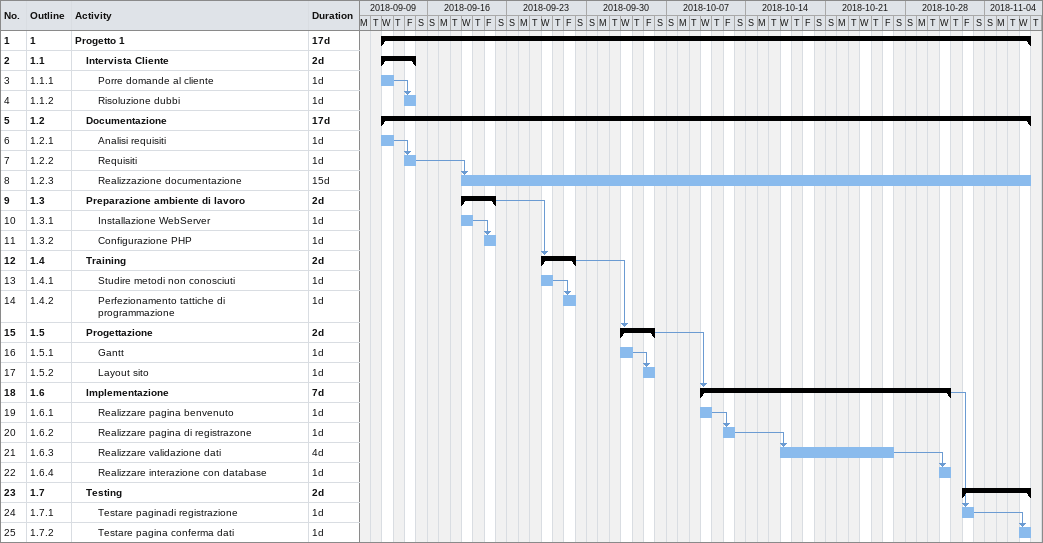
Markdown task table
| ID | WBS | Task | Duration | Start | Finish | Predecessors |
|---|---|---|---|---|---|---|
| 1 | 1 | **Progetto 1** | 17d | 2018-09-12 | 2018-11-07 |  |
| 2 | 1.1 | **Intervista Cliente** | 2d | 2018-09-12 | 2018-09-14 |  |
| 3 | 1.1.1 | Porre domande al cliente | 1d | 2018-09-12 | 2018-09-12 |  |
| 4 | 1.1.2 | Risoluzione dubbi | 1d | 2018-09-14 | 2018-09-14 | 3 |
| 5 | 1.2 | **Documentazione** | 17d | 2018-09-12 | 2018-11-07 |  |
| 6 | 1.2.1 | Analisi requisiti | 1d | 2018-09-12 | 2018-09-12 |  |
| 7 | 1.2.2 | Requisiti | 1d | 2018-09-14 | 2018-09-14 | 6 |
| 8 | 1.2.3 | Realizzazione documentazione | 15d | 2018-09-19 | 2018-11-07 | 7 |
| 9 | 1.3 | **Preparazione ambiente di lavoro** | 2d | 2018-09-19 | 2018-09-21 |  |
| 10 | 1.3.1 | Installazione WebServer | 1d | 2018-09-19 | 2018-09-19 |  |
| 11 | 1.3.2 | Configurazione PHP | 1d | 2018-09-21 | 2018-09-21 | 10 |
| 12 | 1.4 | **Training** | 2d | 2018-09-26 | 2018-09-28 | 9 |
| 13 | 1.4.1 | Studire metodi non conosciuti | 1d | 2018-09-26 | 2018-09-26 |  |
| 14 | 1.4.2 | Perfezionamento tattiche di programmazione | 1d | 2018-09-28 | 2018-09-28 | 13 |
| 15 | 1.5 | **Progettazione** | 2d | 2018-10-03 | 2018-10-05 | 12 |
| 16 | 1.5.1 | Gantt | 1d | 2018-10-03 | 2018-10-03 |  |
| 17 | 1.5.2 | Layout sito | 1d | 2018-10-05 | 2018-10-05 | 16 |
| 18 | 1.6 | **Implementazione** | 7d | 2018-10-10 | 2018-10-31 | 15 |
| 19 | 1.6.1 | Realizzare pagina benvenuto | 1d | 2018-10-10 | 2018-10-10 |  |
| 20 | 1.6.2 | Realizzare pagina di registrazone | 1d | 2018-10-12 | 2018-10-12 | 19 |
| 21 | 1.6.3 | Realizzare validazione dati | 4d | 2018-10-17 | 2018-10-26 | 20 |
| 22 | 1.6.4 | Realizzare interazione con database | 1d | 2018-10-31 | 2018-10-31 | 21 |
| 23 | 1.7 | **Testing** | 2d | 2018-11-02 | 2018-11-07 |  |
| 24 | 1.7.1 | Testare paginadi registrazione | 1d | 2018-11-02 | 2018-11-02 | 18 |
| 25 | 1.7.2 | Testare pagina conferma dati | 1d | 2018-11-07 | 2018-11-07 | 24 |
